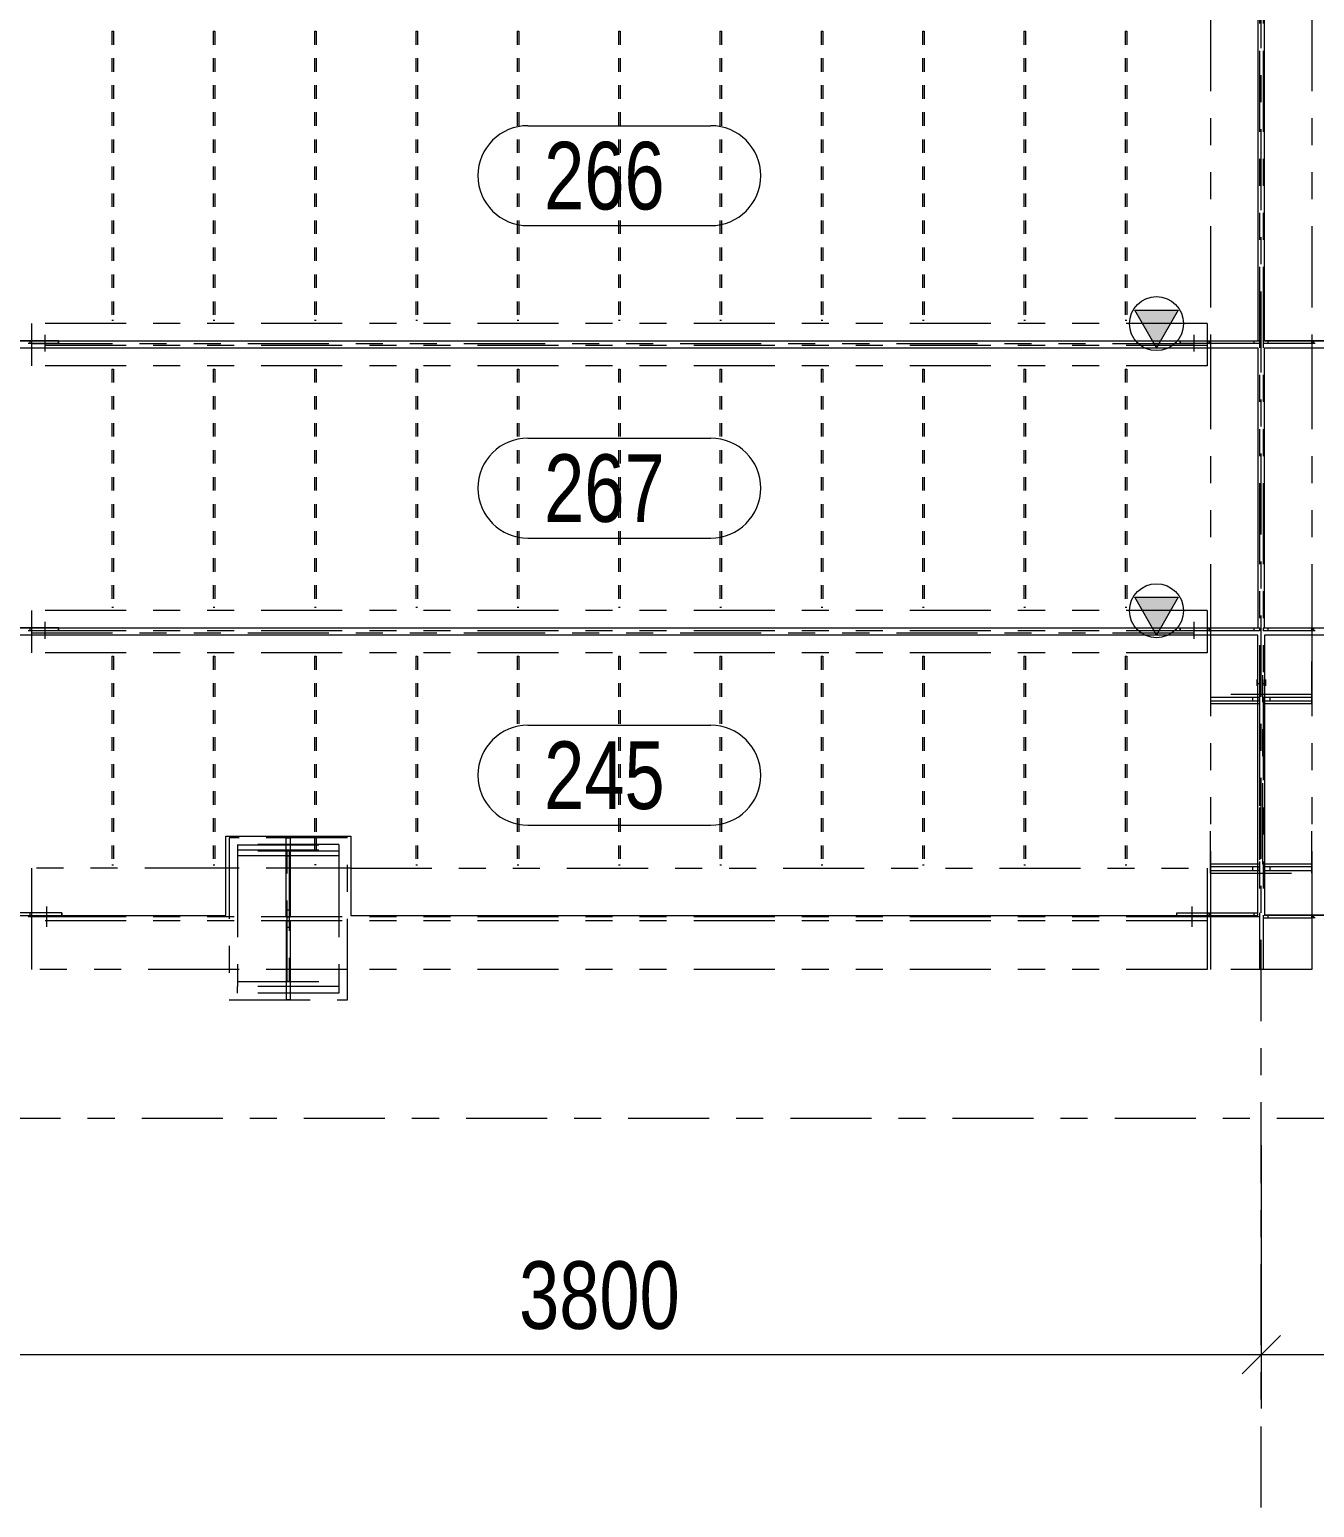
# Model space of a CAD drawing. Header units: millimetres. Extents: x 6786 to 7380, y -302 to 118.
# Drawn here: x 7007.2 to 7054.7, y -234.1 to -179.4 of the extents above; entities that cross this region are included whole.
import ezdxf

# ---------------------------------------------------------------- set-up
doc = ezdxf.new("R2010")
doc.units = ezdxf.units.MM
for name, pattern in [('XKITLINE00', [0]), ('XKITLINE02', [4, 2, -2]), ('XKITLINE03', [6, 3, -1, 1, -1]), ('XKITLINE04', [3, 0.5, -0.5, 0.5, -0.5, 0.5, -0.5]), ('XKITLINE05', [8, 3, -1, 1, -1, 1, -1])]:
    doc.linetypes.add(name, pattern=pattern)
for name, color, linetype, lineweight in [('Bolt', 7, 'Continuous', 0), ('Part', 2, 'Continuous', 0), ('PartMark', 3, 'Continuous', 0), ('S-GRID', 1, 'Continuous', 0), ('Z-DIMENSIONS', 1, 'Continuous', 0)]:
    doc.layers.add(name, color=color, linetype=linetype, lineweight=lineweight)
doc.styles.add('Arial', font='arial.ttf')

msp = doc.modelspace()

# ---------------------------------------------------------------- hatches: boundary and pattern name
at = {"layer": 'Part'}
for points in [[(7048.084, -189.755), (7049.684, -189.755), (7048.884, -191.155)], [(7048.084, -200.38), (7049.684, -200.38), (7048.884, -201.78)]]:
    msp.add_hatch(color=7, dxfattribs=at).paths.add_polyline_path(points, flags=17)

# ---------------------------------------------------------------- linework, layer by layer
at = {"layer": 'Bolt', "color": 6, "linetype": 'XKITLINE02', "lineweight": 0}
for p, q in [((7007.759, -191.292), (7007.759, -190.667)), ((7007.759, -191.292), (7007.759, -190.667)), ((7050.259, -190.667), (7050.259, -191.292)), ((7050.259, -190.667), (7050.259, -191.292)), ((7007.759, -201.917), (7007.759, -201.292)), ((7007.759, -201.917), (7007.759, -201.292)), ((7050.259, -201.292), (7050.259, -201.917)), ((7050.259, -201.292), (7050.259, -201.917)), ((7007.821, -212.58), (7007.821, -211.83)), ((7007.821, -212.58), (7007.821, -211.83)), ((7007.821, -212.58), (7007.821, -211.83)), ((7007.821, -212.58), (7007.821, -211.83)), ((7050.196, -211.83), (7050.196, -212.58)), ((7050.196, -211.83), (7050.196, -212.58)), ((7050.196, -211.83), (7050.196, -212.58)), ((7050.196, -211.83), (7050.196, -212.58))]:
    msp.add_line(p, q, dxfattribs=at)
at = {"layer": 'Part', "color": 6, "linetype": 'XKITLINE05', "lineweight": 0}
for p, q in [((7052.69, -164.155), (7052.69, -214.155)), ((7052.827, -164.155), (7052.827, -214.155)), ((7050.884, -178.655), (7050.884, -190.905)), ((7054.634, -178.655), (7054.634, -190.905)), ((7007.259, -190.249), (7007.259, -190.992)), ((7050.759, -190.249), (7007.259, -190.249)), ((7050.759, -190.249), (7050.759, -190.992)), ((7008.259, -190.892), (7005.327, -190.892)), ((7007.196, -190.992), (7007.134, -190.992)), ((7007.196, -190.892), (7007.196, -190.905)), ((7007.196, -190.905), (7007.196, -190.992)), ((7007.259, -190.992), (7007.196, -190.992)), ((7007.259, -190.905), (7007.259, -191.155)), ((7007.259, -190.992), (7050.759, -190.992)), ((7008.259, -190.992), (7007.259, -190.992)), ((7050.759, -191.067), (7007.259, -191.067)), ((7007.259, -191.155), (7007.259, -191.811)), ((7008.259, -190.892), (7008.259, -190.992)), ((7008.259, -190.992), (7008.259, -190.892)), ((7049.759, -190.892), (7052.69, -190.892)), ((7049.759, -190.892), (7049.759, -190.992)), ((7049.759, -190.992), (7049.759, -190.892)), ((7050.759, -190.992), (7049.759, -190.992)), ((7050.759, -190.905), (7050.759, -191.155)), ((7050.841, -190.992), (7050.759, -190.992)), ((7050.759, -191.155), (7050.759, -191.811)), ((7050.821, -190.892), (7050.821, -190.992)), ((7050.821, -190.905), (7050.821, -190.992)), ((7050.841, -190.992), (7050.872, -190.992)), ((7050.881, -190.992), (7050.872, -190.992)), ((7050.872, -190.992), (7050.881, -190.992)), ((7050.884, -190.992), (7050.881, -190.992)), ((7050.884, -190.992), (7050.884, -190.892)), ((7050.884, -190.892), (7050.884, -190.992)), ((7050.884, -190.892), (7050.884, -190.992)), ((7050.884, -190.992), (7050.884, -190.892)), ((7050.884, -190.905), (7050.884, -191.155)), ((7052.69, -190.992), (7050.884, -190.992)), ((7050.884, -191.155), (7050.884, -201.53)), ((7052.502, -190.992), (7052.502, -190.892)), ((7052.502, -190.992), (7052.502, -190.892)), ((7052.69, -190.892), (7052.69, -190.992)), ((7052.827, -190.895), (7052.827, -190.995)), ((7055.759, -190.895), (7052.827, -190.895)), ((7054.634, -190.995), (7052.827, -190.995)), ((7053.015, -190.995), (7053.015, -190.895)), ((7053.015, -190.995), (7053.015, -190.895)), ((7054.634, -190.895), (7054.634, -190.995)), ((7054.634, -190.995), (7054.634, -190.895)), ((7054.634, -190.895), (7054.634, -190.995)), ((7054.634, -190.905), (7054.634, -191.155)), ((7054.637, -190.995), (7054.634, -190.995)), ((7054.637, -190.995), (7054.634, -190.995)), ((7054.634, -191.155), (7054.634, -201.53)), ((7054.759, -190.995), (7054.637, -190.995)), ((7054.696, -190.895), (7054.696, -190.995)), ((7054.696, -190.995), (7054.696, -190.905)), ((7050.759, -191.811), (7007.259, -191.811)), ((7050.759, -200.874), (7007.259, -200.874)), ((7007.259, -200.874), (7007.259, -201.53)), ((7050.759, -200.874), (7050.759, -201.53)), ((7008.259, -201.517), (7005.327, -201.517)), ((7007.196, -201.617), (7007.134, -201.617)), ((7007.196, -201.517), (7007.196, -201.53)), ((7007.196, -201.53), (7007.196, -201.617)), ((7007.259, -201.617), (7007.196, -201.617)), ((7007.259, -201.53), (7007.259, -201.78)), ((7050.759, -201.617), (7007.259, -201.617)), ((7008.259, -201.617), (7007.259, -201.617)), ((7007.259, -201.692), (7050.759, -201.692)), ((7007.259, -201.78), (7007.259, -202.436)), ((7008.259, -201.517), (7008.259, -201.617)), ((7008.259, -201.617), (7008.259, -201.517)), ((7049.759, -201.517), (7052.69, -201.517)), ((7049.759, -201.517), (7049.759, -201.617)), ((7049.759, -201.617), (7049.759, -201.517)), ((7050.759, -201.617), (7049.759, -201.617)), ((7050.759, -201.53), (7050.759, -201.78)), ((7050.841, -201.617), (7050.759, -201.617)), ((7050.759, -201.78), (7050.759, -202.436)), ((7050.821, -201.517), (7050.821, -201.617)), ((7050.821, -201.53), (7050.821, -201.617)), ((7050.841, -201.617), (7050.872, -201.617)), ((7050.881, -201.617), (7050.872, -201.617)), ((7050.872, -201.617), (7050.881, -201.617)), ((7050.884, -201.617), (7050.881, -201.617)), ((7050.884, -201.617), (7050.884, -201.517)), ((7050.884, -201.517), (7050.884, -201.617)), ((7050.884, -201.517), (7050.884, -201.617)), ((7050.884, -201.617), (7050.884, -201.517)), ((7050.884, -201.53), (7050.884, -201.78)), ((7052.69, -201.617), (7050.884, -201.617)), ((7050.884, -201.78), (7050.884, -212.155)), ((7052.502, -201.617), (7052.502, -201.517)), ((7052.502, -201.617), (7052.502, -201.517)), ((7052.69, -201.517), (7052.69, -201.617)), ((7052.827, -201.52), (7052.827, -201.62)), ((7055.759, -201.52), (7052.827, -201.52)), ((7054.634, -201.62), (7052.827, -201.62)), ((7053.015, -201.62), (7053.015, -201.52)), ((7053.015, -201.62), (7053.015, -201.52)), ((7054.634, -201.52), (7054.634, -201.62)), ((7054.634, -201.62), (7054.634, -201.52)), ((7054.634, -201.52), (7054.634, -201.62)), ((7054.634, -201.53), (7054.634, -201.78)), ((7054.637, -201.62), (7054.634, -201.62)), ((7054.637, -201.62), (7054.634, -201.62)), ((7054.634, -201.78), (7054.634, -212.155)), ((7054.759, -201.62), (7054.637, -201.62)), ((7054.696, -201.52), (7054.696, -201.62)), ((7054.696, -201.62), (7054.696, -201.53)), ((7050.759, -202.436), (7007.259, -202.436)), ((7050.884, -202.764), (7050.884, -204.314)), ((7054.634, -204.314), (7054.634, -202.764)), ((7052.596, -203.425), (7052.596, -203.653)), ((7052.696, -203.095), (7052.696, -210.259)), ((7052.696, -203.425), (7052.696, -203.653)), ((7052.821, -210.259), (7052.821, -203.095)), ((7052.821, -203.425), (7052.821, -203.653)), ((7052.921, -203.425), (7052.921, -203.653)), ((7054.634, -203.984), (7050.884, -203.984)), ((7052.696, -203.58), (7052.596, -203.58)), ((7052.921, -203.58), (7052.821, -203.58)), ((7052.69, -204.087), (7050.884, -204.087)), ((7050.884, -204.087), (7050.884, -204.212)), ((7050.884, -204.212), (7052.69, -204.212)), ((7050.884, -204.314), (7052.696, -204.314)), ((7052.44, -204.087), (7052.44, -204.212)), ((7052.69, -204.212), (7052.69, -204.087)), ((7052.821, -204.314), (7054.634, -204.314)), ((7054.634, -204.087), (7052.827, -204.087)), ((7052.827, -204.087), (7052.827, -204.212)), ((7052.827, -204.212), (7054.634, -204.212)), ((7053.077, -204.087), (7053.077, -204.212)), ((7054.634, -204.212), (7054.634, -204.087)), ((7014.571, -209.28), (7014.571, -215.28)), ((7018.946, -209.28), (7014.571, -209.28)), ((7016.684, -212.211), (7016.684, -209.28)), ((7016.684, -209.28), (7016.834, -209.28)), ((7016.834, -209.28), (7016.834, -212.211)), ((7018.946, -215.28), (7018.946, -209.28)), ((7050.884, -210.589), (7050.884, -209.039)), ((7054.634, -210.589), (7054.634, -209.039)), ((7014.884, -209.53), (7014.884, -209.546)), ((7018.634, -209.53), (7014.884, -209.53)), ((7014.884, -209.546), (7018.634, -209.546)), ((7014.884, -209.546), (7014.884, -209.955)), ((7014.884, -209.546), (7014.884, -209.955)), ((7014.884, -209.721), (7018.634, -209.721)), ((7018.634, -209.78), (7014.884, -209.78)), ((7016.721, -209.955), (7014.884, -209.955)), ((7014.884, -209.955), (7014.884, -214.605)), ((7016.721, -214.605), (7016.721, -209.721)), ((7016.721, -209.721), (7016.796, -209.721)), ((7016.721, -209.955), (7016.796, -209.955)), ((7016.796, -209.955), (7016.721, -209.955)), ((7016.796, -209.721), (7016.796, -214.605)), ((7018.634, -209.955), (7016.796, -209.955)), ((7018.634, -209.53), (7018.634, -209.546)), ((7018.634, -209.546), (7018.634, -209.721)), ((7018.634, -209.546), (7018.634, -209.955)), ((7018.634, -209.721), (7018.634, -209.955)), ((7018.634, -209.955), (7018.634, -214.605)), ((7007.259, -210.405), (7007.259, -212.211)), ((7014.446, -210.405), (7007.259, -210.405)), ((7014.571, -210.405), (7014.446, -210.405)), ((7018.946, -210.405), (7014.571, -210.405)), ((7016.834, -210.405), (7016.684, -210.405)), ((7019.071, -210.405), (7018.946, -210.405)), ((7019.071, -210.405), (7050.759, -210.405)), ((7050.759, -210.405), (7050.759, -212.211)), ((7052.696, -210.259), (7050.884, -210.259)), ((7052.69, -210.362), (7050.884, -210.362)), ((7050.884, -210.362), (7050.884, -210.487)), ((7050.884, -210.487), (7052.69, -210.487)), ((7052.44, -210.362), (7052.44, -210.487)), ((7052.69, -210.487), (7052.69, -210.362)), ((7054.634, -210.259), (7052.821, -210.259)), ((7054.634, -210.362), (7052.827, -210.362)), ((7052.827, -210.362), (7052.827, -210.487)), ((7052.827, -210.487), (7054.634, -210.487)), ((7053.077, -210.362), (7053.077, -210.487)), ((7054.634, -210.487), (7054.634, -210.362)), ((7050.884, -210.589), (7054.634, -210.589)), ((7008.384, -212.061), (7005.327, -212.061)), ((7007.196, -212.061), (7007.196, -212.211)), ((7007.196, -212.211), (7007.196, -212.155)), ((7007.259, -212.155), (7007.259, -214.155)), ((7008.384, -212.061), (7008.384, -212.211)), ((7008.384, -212.211), (7008.384, -212.061)), ((7016.834, -211.961), (7016.684, -211.961)), ((7049.634, -212.061), (7052.69, -212.061)), ((7049.634, -212.211), (7049.634, -212.061)), ((7049.634, -212.211), (7049.634, -212.061)), ((7050.759, -212.155), (7050.759, -214.155)), ((7050.821, -212.061), (7050.821, -212.155)), ((7050.821, -212.155), (7050.821, -212.211)), ((7050.884, -212.211), (7050.884, -212.061)), ((7050.884, -212.061), (7050.884, -212.211)), ((7050.884, -212.061), (7050.884, -212.211)), ((7050.884, -212.155), (7050.884, -214.155)), ((7052.502, -212.211), (7052.502, -212.061)), ((7052.502, -212.211), (7052.502, -212.061)), ((7052.69, -212.061), (7052.69, -212.211)), ((7052.827, -212.139), (7052.827, -212.239)), ((7055.884, -212.139), (7052.827, -212.139)), ((7053.015, -212.239), (7053.015, -212.139)), ((7053.015, -212.239), (7053.015, -212.139)), ((7054.634, -212.139), (7054.634, -212.239)), ((7054.634, -212.239), (7054.634, -212.139)), ((7054.634, -212.139), (7054.634, -212.239)), ((7054.634, -212.155), (7054.634, -214.155)), ((7054.696, -212.139), (7054.696, -212.239)), ((7054.696, -212.239), (7054.696, -212.155)), ((7007.259, -212.211), (7007.134, -212.211)), ((7050.759, -212.211), (7007.259, -212.211)), ((7008.384, -212.211), (7007.259, -212.211)), ((7050.759, -212.349), (7007.259, -212.349)), ((7016.684, -212.211), (7016.834, -212.211)), ((7016.684, -212.349), (7016.684, -215.28)), ((7016.684, -212.349), (7016.834, -212.349)), ((7016.834, -212.599), (7016.684, -212.599)), ((7016.834, -212.349), (7016.834, -215.28)), ((7050.759, -212.211), (7049.634, -212.211)), ((7050.841, -212.211), (7050.759, -212.211)), ((7050.872, -212.211), (7050.841, -212.211)), ((7050.884, -212.211), (7050.841, -212.211)), ((7050.881, -212.211), (7050.872, -212.211)), ((7050.884, -212.211), (7050.881, -212.211)), ((7052.69, -212.211), (7050.884, -212.211)), ((7052.827, -212.239), (7054.634, -212.239)), ((7054.759, -212.239), (7054.634, -212.239)), ((7014.571, -214.155), (7007.259, -214.155)), ((7018.946, -214.155), (7014.571, -214.155)), ((7016.834, -214.155), (7016.684, -214.155)), ((7050.759, -214.155), (7018.946, -214.155)), ((7054.634, -214.155), (7050.884, -214.155)), ((7014.884, -214.605), (7018.634, -214.605)), ((7014.884, -214.605), (7014.884, -214.78)), ((7014.884, -214.605), (7014.884, -214.78)), ((7018.634, -214.78), (7014.884, -214.78)), ((7014.884, -215.03), (7014.884, -214.78)), ((7016.796, -214.605), (7016.721, -214.605)), ((7018.634, -214.605), (7018.634, -214.78)), ((7018.634, -214.605), (7018.634, -214.78)), ((7018.634, -214.78), (7018.634, -215.03)), ((7014.571, -215.28), (7018.946, -215.28)), ((7018.634, -215.03), (7014.884, -215.03)), ((7016.834, -215.28), (7016.684, -215.28))]:
    msp.add_line(p, q, dxfattribs=at)
at = {"layer": 'Part', "color": 7, "linetype": 'XKITLINE00', "lineweight": 0}
for p, q in [((7052.634, -178.655), (7052.634, -190.905)), ((7052.884, -190.905), (7052.884, -178.655)), ((7048.884, -191.155), (7048.084, -189.755)), ((7048.084, -189.755), (7049.684, -189.755)), ((7049.684, -189.755), (7048.884, -191.155)), ((7052.634, -190.905), (7005.384, -190.905)), ((7005.384, -191.155), (7052.634, -191.155)), ((7052.634, -191.155), (7052.634, -201.53)), ((7091.384, -190.905), (7052.884, -190.905)), ((7052.884, -201.53), (7052.884, -191.155)), ((7052.884, -191.155), (7091.384, -191.155)), ((7048.884, -201.78), (7048.084, -200.38)), ((7048.084, -200.38), (7049.684, -200.38)), ((7049.684, -200.38), (7048.884, -201.78)), ((7052.634, -201.53), (7005.384, -201.53)), ((7052.634, -201.78), (7005.384, -201.78)), ((7052.634, -212.155), (7052.634, -201.78)), ((7091.384, -201.53), (7052.884, -201.53)), ((7091.384, -201.78), (7052.884, -201.78)), ((7052.884, -201.78), (7052.884, -212.155)), ((7014.446, -212.155), (7014.446, -209.217)), ((7014.446, -209.217), (7019.071, -209.217)), ((7017.727, -209.217), (7017.727, -209.28)), ((7017.79, -209.217), (7017.79, -209.28)), ((7019.071, -209.217), (7019.071, -212.155)), ((7005.384, -212.155), (7014.446, -212.155)), ((7019.071, -212.155), (7052.634, -212.155)), ((7083.826, -212.155), (7052.884, -212.155))]:
    msp.add_line(p, q, dxfattribs=at)
at = {"layer": 'Part', "color": 2, "linetype": 'XKITLINE04', "lineweight": 0}
for p, q in [((7010.227, -179.436), (7010.29, -179.436)), ((7010.227, -179.436), (7010.227, -190.124)), ((7010.29, -179.436), (7010.29, -190.124)), ((7013.977, -179.436), (7014.04, -179.436)), ((7013.977, -179.436), (7013.977, -190.124)), ((7014.04, -179.436), (7014.04, -190.124)), ((7017.727, -179.436), (7017.79, -179.436)), ((7017.727, -179.436), (7017.727, -190.124)), ((7017.79, -179.436), (7017.79, -190.124)), ((7021.477, -179.436), (7021.54, -179.436)), ((7021.477, -179.436), (7021.477, -190.124)), ((7021.54, -179.436), (7021.54, -190.124)), ((7025.227, -179.436), (7025.29, -179.436)), ((7025.227, -179.436), (7025.227, -190.124)), ((7025.29, -179.436), (7025.29, -190.124)), ((7028.977, -179.436), (7029.04, -179.436)), ((7028.977, -179.436), (7028.977, -190.124)), ((7029.04, -179.436), (7029.04, -190.124)), ((7032.727, -179.436), (7032.79, -179.436)), ((7032.727, -179.436), (7032.727, -190.124)), ((7032.79, -179.436), (7032.79, -190.124)), ((7036.477, -179.436), (7036.54, -179.436)), ((7036.477, -179.436), (7036.477, -190.124)), ((7036.54, -179.436), (7036.54, -190.124)), ((7040.227, -179.436), (7040.29, -179.436)), ((7040.227, -179.436), (7040.227, -190.124)), ((7040.29, -179.436), (7040.29, -190.124)), ((7043.977, -179.436), (7044.04, -179.436)), ((7043.977, -179.436), (7043.977, -190.124)), ((7044.04, -179.436), (7044.04, -190.124)), ((7047.727, -179.436), (7047.79, -179.436)), ((7047.727, -179.436), (7047.727, -190.124)), ((7047.79, -179.436), (7047.79, -190.124)), ((7010.227, -190.124), (7010.29, -190.124)), ((7013.977, -190.124), (7014.04, -190.124)), ((7017.727, -190.124), (7017.79, -190.124)), ((7021.477, -190.124), (7021.54, -190.124)), ((7025.227, -190.124), (7025.29, -190.124)), ((7028.977, -190.124), (7029.04, -190.124)), ((7032.727, -190.124), (7032.79, -190.124)), ((7036.477, -190.124), (7036.54, -190.124)), ((7040.227, -190.124), (7040.29, -190.124)), ((7043.977, -190.124), (7044.04, -190.124)), ((7047.727, -190.124), (7047.79, -190.124)), ((7010.227, -191.936), (7010.29, -191.936)), ((7010.227, -191.936), (7010.227, -200.749)), ((7010.29, -191.936), (7010.29, -200.749)), ((7013.977, -191.936), (7014.04, -191.936)), ((7013.977, -191.936), (7013.977, -200.749)), ((7014.04, -191.936), (7014.04, -200.749)), ((7017.727, -191.936), (7017.79, -191.936)), ((7017.727, -191.936), (7017.727, -200.749)), ((7017.79, -191.936), (7017.79, -200.749)), ((7021.477, -191.936), (7021.54, -191.936)), ((7021.477, -191.936), (7021.477, -200.749)), ((7021.54, -191.936), (7021.54, -200.749)), ((7025.227, -191.936), (7025.29, -191.936)), ((7025.227, -191.936), (7025.227, -200.749)), ((7025.29, -191.936), (7025.29, -200.749)), ((7028.977, -191.936), (7029.04, -191.936)), ((7028.977, -191.936), (7028.977, -200.749)), ((7029.04, -191.936), (7029.04, -200.749)), ((7032.727, -191.936), (7032.79, -191.936)), ((7032.727, -191.936), (7032.727, -200.749)), ((7032.79, -191.936), (7032.79, -200.749)), ((7036.477, -191.936), (7036.54, -191.936)), ((7036.477, -191.936), (7036.477, -200.749)), ((7036.54, -191.936), (7036.54, -200.749)), ((7040.227, -191.936), (7040.29, -191.936)), ((7040.227, -191.936), (7040.227, -200.749)), ((7040.29, -191.936), (7040.29, -200.749)), ((7043.977, -191.936), (7044.04, -191.936)), ((7043.977, -191.936), (7043.977, -200.749)), ((7044.04, -191.936), (7044.04, -200.749)), ((7047.727, -191.936), (7047.79, -191.936)), ((7047.727, -191.936), (7047.727, -200.749)), ((7047.79, -191.936), (7047.79, -200.749)), ((7010.227, -200.749), (7010.29, -200.749)), ((7013.977, -200.749), (7014.04, -200.749)), ((7017.727, -200.749), (7017.79, -200.749)), ((7021.477, -200.749), (7021.54, -200.749)), ((7025.227, -200.749), (7025.29, -200.749)), ((7028.977, -200.749), (7029.04, -200.749)), ((7032.727, -200.749), (7032.79, -200.749)), ((7036.477, -200.749), (7036.54, -200.749)), ((7040.227, -200.749), (7040.29, -200.749)), ((7043.977, -200.749), (7044.04, -200.749)), ((7047.727, -200.749), (7047.79, -200.749)), ((7010.227, -202.561), (7010.29, -202.561)), ((7010.227, -202.561), (7010.227, -210.28)), ((7010.29, -202.561), (7010.29, -210.28)), ((7013.977, -202.561), (7014.04, -202.561)), ((7013.977, -202.561), (7013.977, -210.28)), ((7014.04, -202.561), (7014.04, -210.28)), ((7017.727, -202.561), (7017.79, -202.561)), ((7017.727, -202.561), (7017.727, -209.217)), ((7017.79, -202.561), (7017.79, -209.217)), ((7021.477, -202.561), (7021.54, -202.561)), ((7021.477, -202.561), (7021.477, -210.28)), ((7021.54, -202.561), (7021.54, -210.28)), ((7025.227, -202.561), (7025.29, -202.561)), ((7025.227, -202.561), (7025.227, -210.28)), ((7025.29, -202.561), (7025.29, -210.28)), ((7028.977, -202.561), (7029.04, -202.561)), ((7028.977, -202.561), (7028.977, -210.28)), ((7029.04, -202.561), (7029.04, -210.28)), ((7032.727, -202.561), (7032.79, -202.561)), ((7032.727, -202.561), (7032.727, -210.28)), ((7032.79, -202.561), (7032.79, -210.28)), ((7036.477, -202.561), (7036.54, -202.561)), ((7036.477, -202.561), (7036.477, -210.28)), ((7036.54, -202.561), (7036.54, -210.28)), ((7040.227, -202.561), (7040.29, -202.561)), ((7040.227, -202.561), (7040.227, -210.28)), ((7040.29, -202.561), (7040.29, -210.28)), ((7043.977, -202.561), (7044.04, -202.561)), ((7043.977, -202.561), (7043.977, -210.28)), ((7044.04, -202.561), (7044.04, -210.28)), ((7047.727, -202.561), (7047.79, -202.561)), ((7047.727, -202.561), (7047.727, -210.28)), ((7047.79, -202.561), (7047.79, -210.28)), ((7017.727, -209.28), (7017.727, -210.28)), ((7017.79, -209.28), (7017.79, -210.28)), ((7010.227, -210.28), (7010.29, -210.28)), ((7013.977, -210.28), (7014.04, -210.28)), ((7017.79, -210.28), (7017.727, -210.28)), ((7021.477, -210.28), (7021.54, -210.28)), ((7025.227, -210.28), (7025.29, -210.28)), ((7028.977, -210.28), (7029.04, -210.28)), ((7032.727, -210.28), (7032.79, -210.28)), ((7036.477, -210.28), (7036.54, -210.28)), ((7040.227, -210.28), (7040.29, -210.28)), ((7043.977, -210.28), (7044.04, -210.28)), ((7047.727, -210.28), (7047.79, -210.28))]:
    msp.add_line(p, q, dxfattribs=at)
at = {"layer": 'Part', "color": 7, "linetype": 'XKITLINE00', "lineweight": 0}
for centre in [(7048.884, -190.255), (7048.884, -200.88)]:
    msp.add_circle(centre, 1, dxfattribs=at)
at = {"layer": 'PartMark', "color": 1, "linetype": 'XKITLINE00', "lineweight": 0}
for p, q in [((7025.627, -182.93), (7032.39, -182.93)), ((7025.627, -186.63), (7032.39, -186.63)), ((7025.627, -194.492), (7032.39, -194.492)), ((7025.627, -198.192), (7032.39, -198.192)), ((7025.627, -205.117), (7032.39, -205.117)), ((7025.627, -208.817), (7032.39, -208.817))]:
    msp.add_line(p, q, dxfattribs=at)
for centre, start, end in [((7025.627, -184.78), 90, 270), ((7032.39, -184.78), 270, 90), ((7025.627, -196.342), 90, 270), ((7032.39, -196.342), 270, 90), ((7025.627, -206.967), 90, 270), ((7032.39, -206.967), 270, 90)]:
    msp.add_arc(centre, 1.85, start, end, dxfattribs=at)
at = {"layer": 'S-GRID', "color": 4, "linetype": 'XKITLINE03', "lineweight": 0}
for p, q in [((7052.759, -234.061), (7052.759, 80.155)), ((6837.336, -219.655), (7235.007, -219.655))]:
    msp.add_line(p, q, dxfattribs=at)
at = {"layer": 'Z-DIMENSIONS', "color": 1, "linetype": 'XKITLINE00', "lineweight": 0}
for p, q in [((7052.759, -220.655), (7052.759, -230.404)), ((7052.759, -220.655), (7052.759, -230.404)), ((7053.466, -227.696), (7052.052, -229.111)), ((7053.466, -227.696), (7052.052, -229.111)), ((7005.259, -228.404), (7052.759, -228.404)), ((7052.759, -228.404), (7091.509, -228.404))]:
    msp.add_line(p, q, dxfattribs=at)
at = {"layer": 'Z-DIMENSIONS', "color": 3}
msp.add_point((7052.759, -228.404), dxfattribs=at)
msp.add_point((7052.759, -228.404), dxfattribs=at)

# ---------------------------------------------------------------- texts
at = {"layer": 'PartMark', "color": 7, "style": 'Arial', "width": 0.765}
for s, p in [('266', (7026.227, -186.03)), ('267', (7026.227, -197.592)), ('245', (7026.227, -208.217))]:
    msp.add_text(s, height=2.5, dxfattribs=at).set_placement(p)
at = {"layer": 'Z-DIMENSIONS', "color": 3, "style": 'Arial', "width": 0.765}
msp.add_text('3800', height=2.5, dxfattribs=at).set_placement((7025.3, -227.454))

doc.saveas('drawing.dxf')
